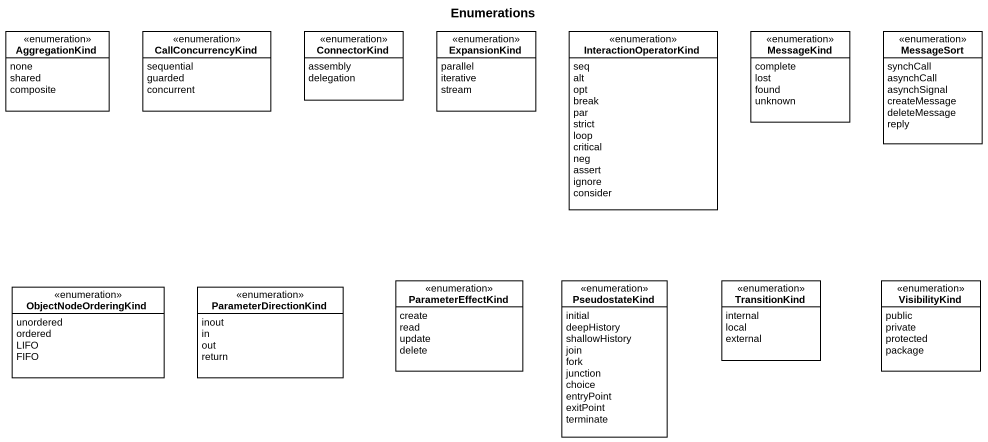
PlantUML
@startuml
title Enumerations
hide circle
hide empty members
enum AggregationKind {
  none
  shared
  composite
}
enum CallConcurrencyKind {
  sequential
  guarded
  concurrent
}
enum ConnectorKind {
  assembly
  delegation
}
enum ExpansionKind {
  parallel
  iterative
  stream
}
enum InteractionOperatorKind {
  seq
  alt
  opt
  break
  par
  strict
  loop
  critical
  neg
  assert
  ignore
  consider
}
enum MessageKind {
  complete
  lost
  found
  unknown
}
enum MessageSort {
  synchCall
  asynchCall
  asynchSignal
  createMessage
  deleteMessage
  reply
}
enum ObjectNodeOrderingKind {
  unordered
  ordered
  LIFO
  FIFO
}
enum ParameterDirectionKind {
  inout
  in
  out
  return
}
enum ParameterEffectKind {
  create
  read
  update
  delete
}
enum PseudostateKind {
  initial
  deepHistory
  shallowHistory
  join
  fork
  junction
  choice
  entryPoint
  exitPoint
  terminate
}
enum TransitionKind {
  internal
  local
  external
}
enum VisibilityKind {
  public
  private
  protected
  package
}
@enduml
